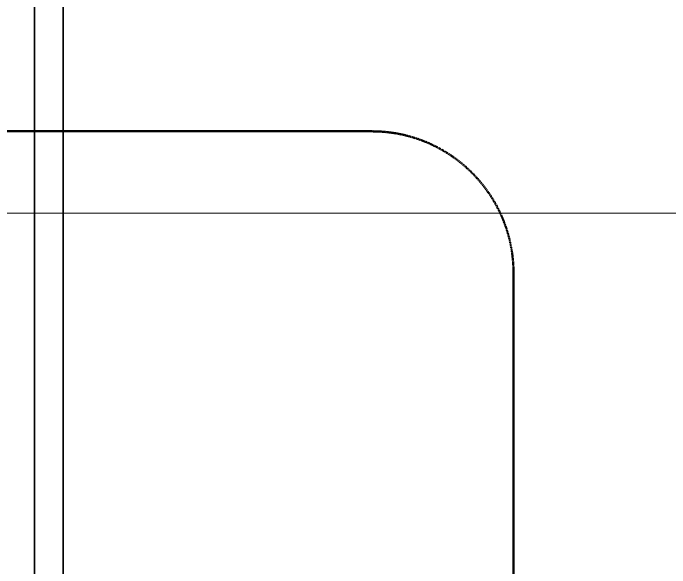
# Model space of a CAD drawing. Header units: millimetres. Extents: x -153298 to 620751, y -313239 to 250031.
# Drawn here: x 14157 to 16475, y -303556 to -301600 of the extents above; entities that cross this region are included whole.
import ezdxf

# ---------------------------------------------------------------- set-up
doc = ezdxf.new("R2010")
doc.units = ezdxf.units.MM
doc.linetypes.add('DPA_Hidden 50', pattern=[3, 2, -1])
for name, color, linetype, lineweight in [('A-DETL', 7, 'Continuous', 70), ('A-DETL-GENF', 7, 'Continuous', 35), ('E-LITE-EQPM', 7, 'Continuous', 35)]:
    doc.layers.add(name, color=color, linetype=linetype, lineweight=lineweight)

# ---------------------------------------------------------------- blocks, each defined once
blk = doc.blocks.new('ACM_L14 - LED Street Light Luminaire with Wide Light - PRA4-CB-8-17314108-2140-01 ENTRANCE 1 ELEVATION 2')
at = {"layer": 'E-LITE-EQPM', "color": 7}
for p, q in [((-10438.6, 113447.1), (-10438.6, 106357.3)), ((-10337, 106357.3), (-10337, 113447.1))]:
    blk.add_line(p, q, dxfattribs=at)
blk = doc.blocks.new('DPA_AN_Callout - DPA_AN_Callout-15497909-2140-01 ENTRANCE 1 ELEVATION 2')
at = {"layer": 'A-DETL-GENF', "color": 7, "linetype": 'DPA_Hidden 50', "lineweight": 50}
for p, q in [((-12352, 109048.1), (-9248.2, 109048.1)), ((-8748.2, 108548.1), (-8748.2, 105441.4))]:
    blk.add_line(p, q, dxfattribs=at)
blk.add_arc((-9248.2, 108548.1), 500, 0, 90, dxfattribs=at)

msp = doc.modelspace()

# ---------------------------------------------------------------- linework, layer by layer
at = {"layer": 'A-DETL', "color": 7, "linetype": 'DPA_Hidden 50', "lineweight": 9}
msp.add_line((12069.1524, -302304.7103), (20189.1524, -302304.7103), dxfattribs=at)

# ---------------------------------------------------------------- block references
at = {"layer": 'A-DETL-GENF', "color": 7}
msp.add_blockref('DPA_AN_Callout - DPA_AN_Callout-15497909-2140-01 ENTRANCE 1 ELEVATION 2', (24671.1729, -411064.7103), dxfattribs=at)
at = {"layer": 'E-LITE-EQPM', "color": 7}
msp.add_blockref('ACM_L14 - LED Street Light Luminaire with Wide Light - PRA4-CB-8-17314108-2140-01 ENTRANCE 1 ELEVATION 2', (24671.1729, -411064.7103), dxfattribs=at)

doc.saveas('drawing.dxf')
